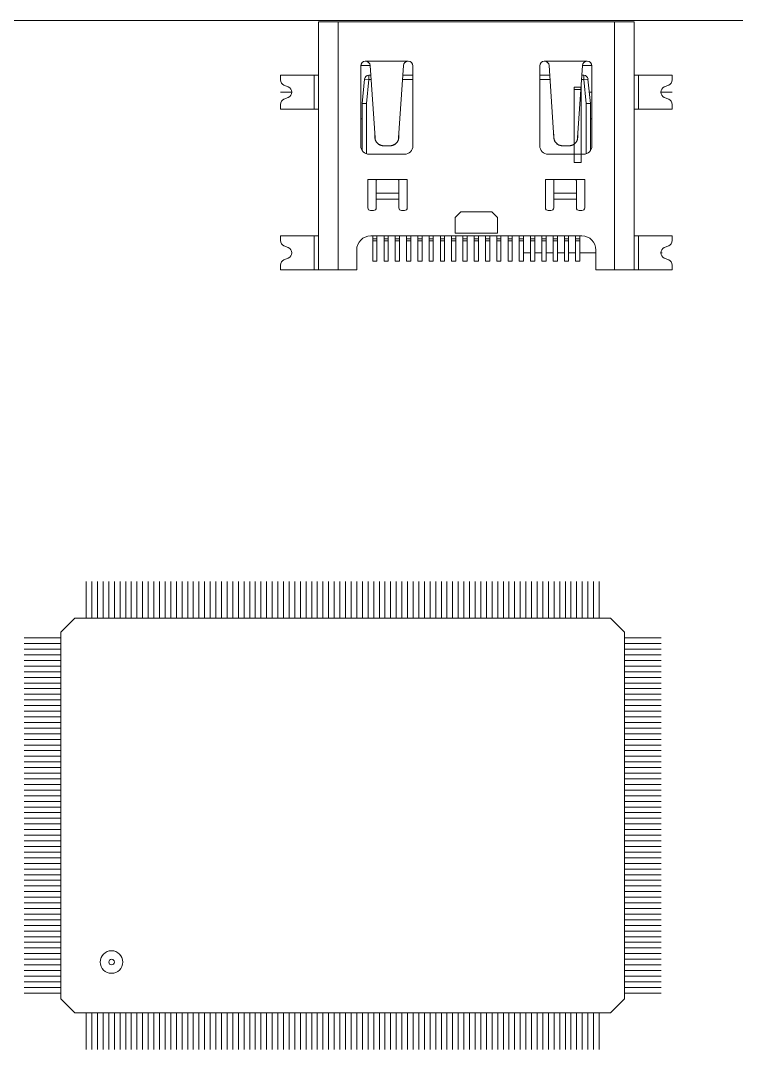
# Model space of a CAD drawing. Header units: millimetres. Extents: x 15833 to 16724, y 29277 to 29907.
# Drawn here: x 16505.75 to 16531.15, y 29649.73 to 29686.23 of the extents above; entities that cross this region are included whole.
import ezdxf

# ---------------------------------------------------------------- set-up
doc = ezdxf.new("R2010")
doc.units = ezdxf.units.MM

msp = doc.modelspace()

# ---------------------------------------------------------------- linework, layer by layer
at = {"linetype": 'Continuous', "lineweight": 0}
for p, q in [((16504.959, 29686.231), (16534.834, 29686.231)), ((16516.324, 29686.191), (16527.524, 29686.191)), ((16516.324, 29677.391), (16516.324, 29686.191)), ((16517.024, 29686.191), (16517.024, 29677.391)), ((16526.824, 29677.391), (16526.824, 29686.191)), ((16527.524, 29686.191), (16527.524, 29677.391)), ((16517.997, 29684.791), (16519.5, 29684.791)), ((16524.347, 29684.791), (16525.85, 29684.791)), ((16517.824, 29681.791), (16517.824, 29684.623)), ((16517.825, 29684.641), (16518.159, 29684.641)), ((16518.33, 29682.072), (16518.159, 29684.634)), ((16519.338, 29684.634), (16519.167, 29682.072)), ((16519.674, 29684.623), (16519.674, 29681.791)), ((16524.174, 29681.791), (16524.174, 29684.623)), ((16524.68, 29682.072), (16524.509, 29684.634)), ((16525.688, 29684.634), (16525.517, 29682.072)), ((16525.688, 29684.641), (16526.023, 29684.641)), ((16526.024, 29684.623), (16526.024, 29681.791)), ((16514.974, 29684.291), (16516.324, 29684.291)), ((16514.974, 29684.125), (16514.974, 29684.291)), ((16516.174, 29683.091), (16516.174, 29684.291)), ((16517.874, 29683.291), (16517.96, 29684.156)), ((16518.109, 29684.141), (16517.96, 29684.156)), ((16518.024, 29683.284), (16518.109, 29684.141)), ((16518.109, 29684.291), (16518.182, 29684.291)), ((16518.109, 29684.291), (16518.109, 29684.141)), ((16518.192, 29684.141), (16518.109, 29684.141)), ((16519.674, 29684.141), (16519.305, 29684.141)), ((16519.315, 29684.291), (16519.674, 29684.291)), ((16524.174, 29684.291), (16524.532, 29684.291)), ((16524.542, 29684.141), (16524.174, 29684.141)), ((16525.738, 29684.141), (16525.655, 29684.141)), ((16525.665, 29684.291), (16525.738, 29684.291)), ((16525.738, 29684.141), (16525.738, 29684.291)), ((16525.887, 29684.156), (16525.738, 29684.141)), ((16525.738, 29684.141), (16525.824, 29683.284)), ((16525.887, 29684.156), (16525.974, 29683.291)), ((16527.524, 29684.291), (16528.874, 29684.291)), ((16527.674, 29683.091), (16527.674, 29684.291)), ((16528.874, 29684.125), (16528.874, 29684.291)), ((16515.375, 29683.691), (16514.974, 29683.691)), ((16515.252, 29683.876), (16515.097, 29683.94)), ((16525.649, 29683.871), (16525.399, 29683.871)), ((16525.399, 29683.871), (16525.399, 29681.191)), ((16525.399, 29683.791), (16525.649, 29683.791)), ((16525.649, 29681.191), (16525.649, 29683.871)), ((16525.934, 29683.691), (16526.024, 29683.691)), ((16528.472, 29683.691), (16528.874, 29683.691)), ((16528.75, 29683.94), (16528.595, 29683.876)), ((16514.974, 29683.091), (16514.974, 29683.257)), ((16515.097, 29683.442), (16515.252, 29683.506)), ((16517.874, 29683.291), (16518.024, 29683.284)), ((16517.874, 29681.626), (16517.874, 29683.291)), ((16518.024, 29683.284), (16518.024, 29681.508)), ((16525.824, 29683.284), (16525.974, 29683.291)), ((16525.824, 29681.508), (16525.824, 29683.284)), ((16525.974, 29683.291), (16525.974, 29681.626)), ((16528.595, 29683.506), (16528.75, 29683.442)), ((16528.874, 29683.091), (16528.874, 29683.257)), ((16514.974, 29683.091), (16516.324, 29683.091)), ((16527.524, 29683.091), (16528.874, 29683.091)), ((16517.874, 29682.741), (16517.824, 29682.741)), ((16526.024, 29682.741), (16525.974, 29682.741)), ((16518.322, 29682.196), (16518.324, 29682.136)), ((16518.324, 29682.136), (16518.325, 29682.096)), ((16519.173, 29682.137), (16519.175, 29682.196)), ((16524.672, 29682.196), (16524.674, 29682.137)), ((16524.674, 29682.137), (16524.675, 29682.096)), ((16525.523, 29682.136), (16525.525, 29682.196)), ((16518.325, 29682.096), (16518.326, 29682.078)), ((16518.868, 29681.791), (16518.63, 29681.791)), ((16524.675, 29682.096), (16524.676, 29682.078)), ((16525.218, 29681.791), (16524.98, 29681.791)), ((16519.374, 29681.491), (16518.124, 29681.491)), ((16525.724, 29681.491), (16524.474, 29681.491)), ((16525.399, 29681.191), (16525.649, 29681.191)), ((16518.074, 29680.591), (16519.474, 29680.591)), ((16518.074, 29679.591), (16518.074, 29680.591)), ((16518.374, 29679.591), (16518.374, 29680.548)), ((16519.174, 29679.591), (16519.174, 29680.548)), ((16519.474, 29680.591), (16519.474, 29679.591)), ((16524.374, 29680.591), (16525.774, 29680.591)), ((16524.374, 29679.591), (16524.374, 29680.591)), ((16524.674, 29679.591), (16524.674, 29680.548)), ((16525.474, 29679.591), (16525.474, 29680.548)), ((16525.774, 29680.591), (16525.774, 29679.591)), ((16518.374, 29680.11), (16519.174, 29680.11)), ((16524.674, 29680.11), (16525.474, 29680.11)), ((16519.174, 29679.891), (16518.374, 29679.891)), ((16525.474, 29679.891), (16524.674, 29679.891)), ((16518.274, 29679.491), (16518.174, 29679.491)), ((16519.374, 29679.491), (16519.274, 29679.491)), ((16521.174, 29679.241), (16521.374, 29679.441)), ((16521.174, 29679.241), (16521.174, 29678.691)), ((16522.474, 29679.441), (16521.374, 29679.441)), ((16522.474, 29679.441), (16522.674, 29679.241)), ((16522.674, 29678.691), (16522.674, 29679.241)), ((16524.574, 29679.491), (16524.474, 29679.491)), ((16525.674, 29679.491), (16525.574, 29679.491)), ((16514.974, 29678.591), (16516.324, 29678.591)), ((16514.974, 29678.425), (16514.974, 29678.591)), ((16516.174, 29677.391), (16516.174, 29678.591)), ((16525.669, 29678.591), (16518.179, 29678.591)), ((16518.249, 29677.691), (16518.249, 29678.591)), ((16518.249, 29678.491), (16518.399, 29678.491)), ((16518.399, 29677.691), (16518.399, 29678.591)), ((16518.649, 29677.691), (16518.649, 29678.591)), ((16518.649, 29678.491), (16518.799, 29678.491)), ((16518.799, 29677.691), (16518.799, 29678.591)), ((16519.049, 29677.691), (16519.049, 29678.591)), ((16519.049, 29678.491), (16519.199, 29678.491)), ((16519.199, 29677.691), (16519.199, 29678.591)), ((16519.449, 29677.691), (16519.449, 29678.591)), ((16519.449, 29678.491), (16519.599, 29678.491)), ((16519.599, 29677.691), (16519.599, 29678.591)), ((16519.849, 29677.691), (16519.849, 29678.591)), ((16519.849, 29678.491), (16519.999, 29678.491)), ((16519.999, 29677.691), (16519.999, 29678.591)), ((16520.249, 29677.691), (16520.249, 29678.591)), ((16520.249, 29678.491), (16520.399, 29678.491)), ((16520.399, 29677.691), (16520.399, 29678.591)), ((16520.649, 29677.691), (16520.649, 29678.591)), ((16520.649, 29678.491), (16520.799, 29678.491)), ((16520.799, 29677.691), (16520.799, 29678.591)), ((16521.049, 29677.691), (16521.049, 29678.591)), ((16521.049, 29678.491), (16521.199, 29678.491)), ((16521.174, 29678.691), (16522.674, 29678.691)), ((16521.199, 29677.691), (16521.199, 29678.591)), ((16521.449, 29677.691), (16521.449, 29678.591)), ((16521.449, 29678.491), (16521.599, 29678.491)), ((16521.599, 29677.691), (16521.599, 29678.591)), ((16521.849, 29677.691), (16521.849, 29678.591)), ((16521.849, 29678.491), (16521.999, 29678.491)), ((16521.999, 29677.691), (16521.999, 29678.591)), ((16522.249, 29677.691), (16522.249, 29678.591)), ((16522.249, 29678.491), (16522.399, 29678.491)), ((16522.399, 29677.691), (16522.399, 29678.591)), ((16522.649, 29677.691), (16522.649, 29678.591)), ((16522.649, 29678.491), (16522.799, 29678.491)), ((16522.799, 29677.691), (16522.799, 29678.591)), ((16523.049, 29677.691), (16523.049, 29678.591)), ((16523.049, 29678.491), (16523.199, 29678.491)), ((16523.199, 29677.691), (16523.199, 29678.591)), ((16523.449, 29677.691), (16523.449, 29678.591)), ((16523.449, 29678.491), (16523.599, 29678.491)), ((16523.599, 29677.691), (16523.599, 29678.591)), ((16523.849, 29677.691), (16523.849, 29678.591)), ((16523.849, 29678.491), (16523.999, 29678.491)), ((16523.999, 29677.691), (16523.999, 29678.591)), ((16524.249, 29677.691), (16524.249, 29678.591)), ((16524.249, 29678.491), (16524.399, 29678.491)), ((16524.399, 29677.691), (16524.399, 29678.591)), ((16524.649, 29677.691), (16524.649, 29678.591)), ((16524.649, 29678.491), (16524.799, 29678.491)), ((16524.799, 29677.691), (16524.799, 29678.591)), ((16525.049, 29677.691), (16525.049, 29678.591)), ((16525.049, 29678.491), (16525.199, 29678.491)), ((16525.199, 29677.691), (16525.199, 29678.591)), ((16525.449, 29677.691), (16525.449, 29678.591)), ((16525.449, 29678.491), (16525.599, 29678.491)), ((16525.599, 29677.691), (16525.599, 29678.591)), ((16527.524, 29678.591), (16528.874, 29678.591)), ((16527.674, 29677.391), (16527.674, 29678.591)), ((16528.874, 29678.425), (16528.874, 29678.591)), ((16515.252, 29678.176), (16515.097, 29678.24)), ((16518.249, 29678.411), (16518.399, 29678.411)), ((16518.649, 29678.411), (16518.799, 29678.411)), ((16519.049, 29678.411), (16519.199, 29678.411)), ((16519.449, 29678.411), (16519.599, 29678.411)), ((16519.849, 29678.411), (16519.999, 29678.411)), ((16520.249, 29678.411), (16520.399, 29678.411)), ((16520.649, 29678.411), (16520.799, 29678.411)), ((16521.049, 29678.411), (16521.199, 29678.411)), ((16521.449, 29678.411), (16521.599, 29678.411)), ((16521.849, 29678.411), (16521.999, 29678.411)), ((16522.249, 29678.411), (16522.399, 29678.411)), ((16522.649, 29678.411), (16522.799, 29678.411)), ((16523.049, 29678.411), (16523.199, 29678.411)), ((16523.449, 29678.411), (16523.599, 29678.411)), ((16523.849, 29678.411), (16523.999, 29678.411)), ((16524.249, 29678.411), (16524.399, 29678.411)), ((16524.649, 29678.411), (16524.799, 29678.411)), ((16525.049, 29678.411), (16525.199, 29678.411)), ((16525.449, 29678.411), (16525.599, 29678.411)), ((16528.75, 29678.24), (16528.595, 29678.176)), ((16515.097, 29677.742), (16515.252, 29677.806)), ((16517.679, 29677.391), (16517.679, 29678.091)), ((16523.849, 29677.991), (16523.599, 29677.991)), ((16524.249, 29677.991), (16523.999, 29677.991)), ((16524.649, 29677.991), (16524.399, 29677.991)), ((16525.049, 29677.991), (16524.799, 29677.991)), ((16525.449, 29677.991), (16525.199, 29677.991)), ((16526.169, 29677.991), (16525.599, 29677.991)), ((16526.169, 29677.391), (16526.169, 29678.091)), ((16528.524, 29677.991), (16528.472, 29677.991)), ((16528.595, 29677.806), (16528.75, 29677.742)), ((16514.974, 29677.391), (16514.974, 29677.557)), ((16514.974, 29677.391), (16517.679, 29677.391)), ((16518.249, 29677.691), (16518.399, 29677.691)), ((16518.649, 29677.691), (16518.799, 29677.691)), ((16519.049, 29677.691), (16519.199, 29677.691)), ((16519.449, 29677.691), (16519.599, 29677.691)), ((16519.849, 29677.691), (16519.999, 29677.691)), ((16520.249, 29677.691), (16520.399, 29677.691)), ((16520.649, 29677.691), (16520.799, 29677.691)), ((16521.049, 29677.691), (16521.199, 29677.691)), ((16521.449, 29677.691), (16521.599, 29677.691)), ((16521.849, 29677.691), (16521.999, 29677.691)), ((16522.249, 29677.691), (16522.399, 29677.691)), ((16522.649, 29677.691), (16522.799, 29677.691)), ((16523.049, 29677.691), (16523.199, 29677.691)), ((16523.449, 29677.691), (16523.599, 29677.691)), ((16523.849, 29677.691), (16523.999, 29677.691)), ((16524.249, 29677.691), (16524.399, 29677.691)), ((16524.649, 29677.691), (16524.799, 29677.691)), ((16525.049, 29677.691), (16525.199, 29677.691)), ((16525.449, 29677.691), (16525.599, 29677.691)), ((16526.169, 29677.391), (16528.874, 29677.391)), ((16528.874, 29677.391), (16528.874, 29677.557)), ((16508.083, 29665.029), (16508.083, 29666.329)), ((16508.283, 29666.329), (16508.283, 29665.029)), ((16508.483, 29665.029), (16508.483, 29666.329)), ((16508.683, 29666.329), (16508.683, 29665.029)), ((16508.883, 29665.029), (16508.883, 29666.329)), ((16509.083, 29666.329), (16509.083, 29665.029)), ((16509.283, 29665.029), (16509.283, 29666.329)), ((16509.483, 29666.329), (16509.483, 29665.029)), ((16509.683, 29665.029), (16509.683, 29666.329)), ((16509.883, 29666.329), (16509.883, 29665.029)), ((16510.083, 29665.029), (16510.083, 29666.329)), ((16510.283, 29666.329), (16510.283, 29665.029)), ((16510.483, 29665.029), (16510.483, 29666.329)), ((16510.683, 29666.329), (16510.683, 29665.029)), ((16510.883, 29665.029), (16510.883, 29666.329)), ((16511.083, 29666.329), (16511.083, 29665.029)), ((16511.283, 29665.029), (16511.283, 29666.329)), ((16511.483, 29666.329), (16511.483, 29665.029)), ((16511.683, 29665.029), (16511.683, 29666.329)), ((16511.883, 29666.329), (16511.883, 29665.029)), ((16512.083, 29665.029), (16512.083, 29666.329)), ((16512.283, 29666.329), (16512.283, 29665.029)), ((16512.483, 29665.029), (16512.483, 29666.329)), ((16512.683, 29666.329), (16512.683, 29665.029)), ((16512.883, 29665.029), (16512.883, 29666.329)), ((16513.083, 29666.329), (16513.083, 29665.029)), ((16513.283, 29665.029), (16513.283, 29666.329)), ((16513.483, 29666.329), (16513.483, 29665.029)), ((16513.683, 29665.029), (16513.683, 29666.329)), ((16513.883, 29666.329), (16513.883, 29665.029)), ((16514.083, 29665.029), (16514.083, 29666.329)), ((16514.283, 29666.329), (16514.283, 29665.029)), ((16514.483, 29665.029), (16514.483, 29666.329)), ((16514.683, 29666.329), (16514.683, 29665.029)), ((16514.883, 29665.029), (16514.883, 29666.329)), ((16515.083, 29666.329), (16515.083, 29665.029)), ((16515.283, 29665.029), (16515.283, 29666.329)), ((16515.483, 29666.329), (16515.483, 29665.029)), ((16515.683, 29665.029), (16515.683, 29666.329)), ((16515.883, 29666.329), (16515.883, 29665.029)), ((16516.083, 29665.029), (16516.083, 29666.329)), ((16516.283, 29666.329), (16516.283, 29665.029)), ((16516.483, 29665.029), (16516.483, 29666.329)), ((16516.683, 29666.329), (16516.683, 29665.029)), ((16516.883, 29665.029), (16516.883, 29666.329)), ((16517.083, 29666.329), (16517.083, 29665.029)), ((16517.283, 29665.029), (16517.283, 29666.329)), ((16517.483, 29666.329), (16517.483, 29665.029)), ((16517.683, 29665.029), (16517.683, 29666.329)), ((16517.883, 29666.329), (16517.883, 29665.029)), ((16518.083, 29665.029), (16518.083, 29666.329)), ((16518.283, 29666.329), (16518.283, 29665.029)), ((16518.483, 29665.029), (16518.483, 29666.329)), ((16518.683, 29666.329), (16518.683, 29665.029)), ((16518.883, 29665.029), (16518.883, 29666.329)), ((16519.083, 29666.329), (16519.083, 29665.029)), ((16519.283, 29665.029), (16519.283, 29666.329)), ((16519.483, 29666.329), (16519.483, 29665.029)), ((16519.683, 29665.029), (16519.683, 29666.329)), ((16519.883, 29666.329), (16519.883, 29665.029)), ((16520.083, 29665.029), (16520.083, 29666.329)), ((16520.283, 29666.329), (16520.283, 29665.029)), ((16520.483, 29665.029), (16520.483, 29666.329)), ((16520.683, 29666.329), (16520.683, 29665.029)), ((16520.883, 29665.029), (16520.883, 29666.329)), ((16521.083, 29666.329), (16521.083, 29665.029)), ((16521.283, 29665.029), (16521.283, 29666.329)), ((16521.483, 29666.329), (16521.483, 29665.029)), ((16521.683, 29665.029), (16521.683, 29666.329)), ((16521.883, 29666.329), (16521.883, 29665.029)), ((16522.083, 29665.029), (16522.083, 29666.329)), ((16522.283, 29666.329), (16522.283, 29665.029)), ((16522.483, 29665.029), (16522.483, 29666.329)), ((16522.683, 29666.329), (16522.683, 29665.029)), ((16522.883, 29665.029), (16522.883, 29666.329)), ((16523.083, 29666.329), (16523.083, 29665.029)), ((16523.283, 29665.029), (16523.283, 29666.329)), ((16523.483, 29666.329), (16523.483, 29665.029)), ((16523.683, 29665.029), (16523.683, 29666.329)), ((16523.883, 29666.329), (16523.883, 29665.029)), ((16524.083, 29665.029), (16524.083, 29666.329)), ((16524.283, 29666.329), (16524.283, 29665.029)), ((16524.483, 29665.029), (16524.483, 29666.329)), ((16524.683, 29666.329), (16524.683, 29665.029)), ((16524.883, 29665.029), (16524.883, 29666.329)), ((16525.083, 29666.329), (16525.083, 29665.029)), ((16525.283, 29665.029), (16525.283, 29666.329)), ((16525.483, 29666.329), (16525.483, 29665.029)), ((16525.683, 29665.029), (16525.683, 29666.329)), ((16525.883, 29666.329), (16525.883, 29665.029)), ((16526.083, 29665.029), (16526.083, 29666.329)), ((16526.283, 29666.329), (16526.283, 29665.029)), ((16507.683, 29665.029), (16507.183, 29664.529)), ((16507.683, 29665.029), (16508.083, 29665.029)), ((16508.083, 29665.029), (16508.283, 29665.029)), ((16508.283, 29665.029), (16508.483, 29665.029)), ((16508.483, 29665.029), (16508.683, 29665.029)), ((16508.883, 29665.029), (16508.683, 29665.029)), ((16508.883, 29665.029), (16509.083, 29665.029)), ((16509.283, 29665.029), (16509.083, 29665.029)), ((16509.283, 29665.029), (16509.483, 29665.029)), ((16509.683, 29665.029), (16509.483, 29665.029)), ((16509.683, 29665.029), (16509.883, 29665.029)), ((16510.083, 29665.029), (16509.883, 29665.029)), ((16510.083, 29665.029), (16510.283, 29665.029)), ((16510.483, 29665.029), (16510.283, 29665.029)), ((16510.483, 29665.029), (16510.683, 29665.029)), ((16510.883, 29665.029), (16510.683, 29665.029)), ((16510.883, 29665.029), (16511.083, 29665.029)), ((16511.283, 29665.029), (16511.083, 29665.029)), ((16511.283, 29665.029), (16511.483, 29665.029)), ((16511.683, 29665.029), (16511.483, 29665.029)), ((16511.683, 29665.029), (16511.883, 29665.029)), ((16512.083, 29665.029), (16511.883, 29665.029)), ((16512.083, 29665.029), (16512.283, 29665.029)), ((16512.483, 29665.029), (16512.283, 29665.029)), ((16512.483, 29665.029), (16512.683, 29665.029)), ((16512.883, 29665.029), (16512.683, 29665.029)), ((16512.883, 29665.029), (16513.083, 29665.029)), ((16513.283, 29665.029), (16513.083, 29665.029)), ((16513.283, 29665.029), (16513.483, 29665.029)), ((16513.683, 29665.029), (16513.483, 29665.029)), ((16513.683, 29665.029), (16513.883, 29665.029)), ((16514.083, 29665.029), (16513.883, 29665.029)), ((16514.083, 29665.029), (16514.283, 29665.029)), ((16514.483, 29665.029), (16514.283, 29665.029)), ((16514.483, 29665.029), (16514.683, 29665.029)), ((16514.883, 29665.029), (16514.683, 29665.029)), ((16514.883, 29665.029), (16515.083, 29665.029)), ((16515.283, 29665.029), (16515.083, 29665.029)), ((16515.283, 29665.029), (16515.483, 29665.029)), ((16515.683, 29665.029), (16515.483, 29665.029)), ((16515.683, 29665.029), (16515.883, 29665.029)), ((16516.083, 29665.029), (16515.883, 29665.029)), ((16516.083, 29665.029), (16516.283, 29665.029)), ((16516.483, 29665.029), (16516.283, 29665.029)), ((16516.483, 29665.029), (16516.683, 29665.029)), ((16516.883, 29665.029), (16516.683, 29665.029)), ((16516.883, 29665.029), (16517.083, 29665.029)), ((16517.283, 29665.029), (16517.083, 29665.029)), ((16517.283, 29665.029), (16517.483, 29665.029)), ((16517.683, 29665.029), (16517.483, 29665.029)), ((16517.683, 29665.029), (16517.883, 29665.029)), ((16518.083, 29665.029), (16517.883, 29665.029)), ((16518.083, 29665.029), (16518.283, 29665.029)), ((16518.483, 29665.029), (16518.283, 29665.029)), ((16518.483, 29665.029), (16518.683, 29665.029)), ((16518.883, 29665.029), (16518.683, 29665.029)), ((16518.883, 29665.029), (16519.083, 29665.029)), ((16519.283, 29665.029), (16519.083, 29665.029)), ((16519.283, 29665.029), (16519.483, 29665.029)), ((16519.683, 29665.029), (16519.483, 29665.029)), ((16519.683, 29665.029), (16519.883, 29665.029)), ((16520.083, 29665.029), (16519.883, 29665.029)), ((16520.083, 29665.029), (16520.283, 29665.029)), ((16520.483, 29665.029), (16520.283, 29665.029)), ((16520.483, 29665.029), (16520.683, 29665.029)), ((16520.883, 29665.029), (16520.683, 29665.029)), ((16520.883, 29665.029), (16521.083, 29665.029)), ((16521.283, 29665.029), (16521.083, 29665.029)), ((16521.283, 29665.029), (16521.483, 29665.029)), ((16521.683, 29665.029), (16521.483, 29665.029)), ((16521.683, 29665.029), (16521.883, 29665.029)), ((16522.083, 29665.029), (16521.883, 29665.029)), ((16522.083, 29665.029), (16522.283, 29665.029)), ((16522.483, 29665.029), (16522.283, 29665.029)), ((16522.483, 29665.029), (16522.683, 29665.029)), ((16522.883, 29665.029), (16522.683, 29665.029)), ((16522.883, 29665.029), (16523.083, 29665.029)), ((16523.283, 29665.029), (16523.083, 29665.029)), ((16523.283, 29665.029), (16523.483, 29665.029)), ((16523.683, 29665.029), (16523.483, 29665.029)), ((16523.683, 29665.029), (16523.883, 29665.029)), ((16524.083, 29665.029), (16523.883, 29665.029)), ((16524.083, 29665.029), (16524.283, 29665.029)), ((16524.483, 29665.029), (16524.283, 29665.029)), ((16524.483, 29665.029), (16524.683, 29665.029)), ((16524.883, 29665.029), (16524.683, 29665.029)), ((16524.883, 29665.029), (16525.083, 29665.029)), ((16525.283, 29665.029), (16525.083, 29665.029)), ((16525.283, 29665.029), (16525.483, 29665.029)), ((16525.683, 29665.029), (16525.483, 29665.029)), ((16525.683, 29665.029), (16525.883, 29665.029)), ((16526.083, 29665.029), (16525.883, 29665.029)), ((16526.083, 29665.029), (16526.283, 29665.029)), ((16526.683, 29665.029), (16526.283, 29665.029)), ((16527.183, 29664.529), (16526.683, 29665.029)), ((16505.883, 29664.329), (16507.183, 29664.329)), ((16507.183, 29664.329), (16507.183, 29664.529)), ((16507.183, 29664.129), (16507.183, 29664.329)), ((16527.183, 29664.529), (16527.183, 29664.329)), ((16527.183, 29664.329), (16528.483, 29664.329)), ((16527.183, 29664.329), (16527.183, 29664.129)), ((16507.183, 29664.129), (16505.883, 29664.129)), ((16505.883, 29663.929), (16507.183, 29663.929)), ((16507.183, 29663.929), (16507.183, 29664.129)), ((16507.183, 29663.729), (16507.183, 29663.929)), ((16528.483, 29664.129), (16527.183, 29664.129)), ((16527.183, 29664.129), (16527.183, 29663.929)), ((16527.183, 29663.929), (16528.483, 29663.929)), ((16527.183, 29663.929), (16527.183, 29663.729)), ((16507.183, 29663.729), (16505.883, 29663.729)), ((16505.883, 29663.529), (16507.183, 29663.529)), ((16507.183, 29663.529), (16507.183, 29663.729)), ((16507.183, 29663.329), (16507.183, 29663.529)), ((16528.483, 29663.729), (16527.183, 29663.729)), ((16527.183, 29663.729), (16527.183, 29663.529)), ((16527.183, 29663.529), (16528.483, 29663.529)), ((16527.183, 29663.529), (16527.183, 29663.329)), ((16507.183, 29663.329), (16505.883, 29663.329)), ((16507.183, 29663.129), (16507.183, 29663.329)), ((16528.483, 29663.329), (16527.183, 29663.329)), ((16527.183, 29663.329), (16527.183, 29663.129)), ((16505.883, 29663.129), (16507.183, 29663.129)), ((16507.183, 29662.929), (16505.883, 29662.929)), ((16507.183, 29662.929), (16507.183, 29663.129)), ((16507.183, 29662.729), (16507.183, 29662.929)), ((16527.183, 29663.129), (16528.483, 29663.129)), ((16527.183, 29663.129), (16527.183, 29662.929)), ((16528.483, 29662.929), (16527.183, 29662.929)), ((16527.183, 29662.929), (16527.183, 29662.729)), ((16505.883, 29662.729), (16507.183, 29662.729)), ((16507.183, 29662.529), (16505.883, 29662.529)), ((16507.183, 29662.529), (16507.183, 29662.729)), ((16507.183, 29662.329), (16507.183, 29662.529)), ((16527.183, 29662.729), (16528.483, 29662.729)), ((16527.183, 29662.729), (16527.183, 29662.529)), ((16528.483, 29662.529), (16527.183, 29662.529)), ((16527.183, 29662.529), (16527.183, 29662.329)), ((16505.883, 29662.329), (16507.183, 29662.329)), ((16507.183, 29662.129), (16505.883, 29662.129)), ((16507.183, 29662.129), (16507.183, 29662.329)), ((16507.183, 29661.929), (16507.183, 29662.129)), ((16527.183, 29662.329), (16528.483, 29662.329)), ((16527.183, 29662.329), (16527.183, 29662.129)), ((16528.483, 29662.129), (16527.183, 29662.129)), ((16527.183, 29662.129), (16527.183, 29661.929)), ((16505.883, 29661.929), (16507.183, 29661.929)), ((16507.183, 29661.729), (16505.883, 29661.729)), ((16507.183, 29661.729), (16507.183, 29661.929)), ((16507.183, 29661.529), (16507.183, 29661.729)), ((16527.183, 29661.929), (16528.483, 29661.929)), ((16527.183, 29661.929), (16527.183, 29661.729)), ((16528.483, 29661.729), (16527.183, 29661.729)), ((16527.183, 29661.729), (16527.183, 29661.529)), ((16505.883, 29661.529), (16507.183, 29661.529)), ((16507.183, 29661.329), (16505.883, 29661.329)), ((16507.183, 29661.329), (16507.183, 29661.529)), ((16507.183, 29661.129), (16507.183, 29661.329)), ((16527.183, 29661.529), (16528.483, 29661.529)), ((16527.183, 29661.529), (16527.183, 29661.329)), ((16528.483, 29661.329), (16527.183, 29661.329)), ((16527.183, 29661.329), (16527.183, 29661.129)), ((16505.883, 29661.129), (16507.183, 29661.129)), ((16507.183, 29660.929), (16507.183, 29661.129)), ((16527.183, 29661.129), (16528.483, 29661.129)), ((16527.183, 29661.129), (16527.183, 29660.929)), ((16507.183, 29660.929), (16505.883, 29660.929)), ((16505.883, 29660.729), (16507.183, 29660.729)), ((16507.183, 29660.729), (16507.183, 29660.929)), ((16507.183, 29660.529), (16507.183, 29660.729)), ((16528.483, 29660.929), (16527.183, 29660.929)), ((16527.183, 29660.929), (16527.183, 29660.729)), ((16527.183, 29660.729), (16528.483, 29660.729)), ((16527.183, 29660.729), (16527.183, 29660.529)), ((16507.183, 29660.529), (16505.883, 29660.529)), ((16505.883, 29660.329), (16507.183, 29660.329)), ((16507.183, 29660.329), (16507.183, 29660.529)), ((16507.183, 29660.129), (16507.183, 29660.329)), ((16528.483, 29660.529), (16527.183, 29660.529)), ((16527.183, 29660.529), (16527.183, 29660.329)), ((16527.183, 29660.329), (16528.483, 29660.329)), ((16527.183, 29660.329), (16527.183, 29660.129)), ((16507.183, 29660.129), (16505.883, 29660.129)), ((16505.883, 29659.929), (16507.183, 29659.929)), ((16507.183, 29659.929), (16507.183, 29660.129)), ((16507.183, 29659.729), (16507.183, 29659.929)), ((16528.483, 29660.129), (16527.183, 29660.129)), ((16527.183, 29660.129), (16527.183, 29659.929)), ((16527.183, 29659.929), (16528.483, 29659.929)), ((16527.183, 29659.929), (16527.183, 29659.729)), ((16507.183, 29659.729), (16505.883, 29659.729)), ((16505.883, 29659.529), (16507.183, 29659.529)), ((16507.183, 29659.529), (16507.183, 29659.729)), ((16507.183, 29659.329), (16507.183, 29659.529)), ((16528.483, 29659.729), (16527.183, 29659.729)), ((16527.183, 29659.729), (16527.183, 29659.529)), ((16527.183, 29659.529), (16528.483, 29659.529)), ((16527.183, 29659.529), (16527.183, 29659.329)), ((16507.183, 29659.329), (16505.883, 29659.329)), ((16507.183, 29659.129), (16507.183, 29659.329)), ((16528.483, 29659.329), (16527.183, 29659.329)), ((16527.183, 29659.329), (16527.183, 29659.129)), ((16505.883, 29659.129), (16507.183, 29659.129)), ((16507.183, 29658.929), (16505.883, 29658.929)), ((16507.183, 29658.929), (16507.183, 29659.129)), ((16507.183, 29658.729), (16507.183, 29658.929)), ((16527.183, 29659.129), (16528.483, 29659.129)), ((16527.183, 29659.129), (16527.183, 29658.929)), ((16528.483, 29658.929), (16527.183, 29658.929)), ((16527.183, 29658.929), (16527.183, 29658.729)), ((16505.883, 29658.729), (16507.183, 29658.729)), ((16507.183, 29658.529), (16505.883, 29658.529)), ((16507.183, 29658.529), (16507.183, 29658.729)), ((16507.183, 29658.329), (16507.183, 29658.529)), ((16527.183, 29658.729), (16528.483, 29658.729)), ((16527.183, 29658.729), (16527.183, 29658.529)), ((16528.483, 29658.529), (16527.183, 29658.529)), ((16527.183, 29658.529), (16527.183, 29658.329)), ((16505.883, 29658.329), (16507.183, 29658.329)), ((16507.183, 29658.129), (16505.883, 29658.129)), ((16507.183, 29658.129), (16507.183, 29658.329)), ((16507.183, 29657.929), (16507.183, 29658.129)), ((16527.183, 29658.329), (16528.483, 29658.329)), ((16527.183, 29658.329), (16527.183, 29658.129)), ((16528.483, 29658.129), (16527.183, 29658.129)), ((16527.183, 29658.129), (16527.183, 29657.929)), ((16505.883, 29657.929), (16507.183, 29657.929)), ((16507.183, 29657.729), (16505.883, 29657.729)), ((16507.183, 29657.729), (16507.183, 29657.929)), ((16507.183, 29657.529), (16507.183, 29657.729)), ((16527.183, 29657.929), (16528.483, 29657.929)), ((16527.183, 29657.929), (16527.183, 29657.729)), ((16528.483, 29657.729), (16527.183, 29657.729)), ((16527.183, 29657.729), (16527.183, 29657.529)), ((16505.883, 29657.529), (16507.183, 29657.529)), ((16507.183, 29657.329), (16505.883, 29657.329)), ((16507.183, 29657.329), (16507.183, 29657.529)), ((16507.183, 29657.129), (16507.183, 29657.329)), ((16527.183, 29657.529), (16528.483, 29657.529)), ((16527.183, 29657.529), (16527.183, 29657.329)), ((16528.483, 29657.329), (16527.183, 29657.329)), ((16527.183, 29657.329), (16527.183, 29657.129)), ((16505.883, 29657.129), (16507.183, 29657.129)), ((16507.183, 29656.929), (16507.183, 29657.129)), ((16527.183, 29657.129), (16528.483, 29657.129)), ((16527.183, 29657.129), (16527.183, 29656.929)), ((16507.183, 29656.929), (16505.883, 29656.929)), ((16505.883, 29656.729), (16507.183, 29656.729)), ((16507.183, 29656.729), (16507.183, 29656.929)), ((16507.183, 29656.529), (16507.183, 29656.729)), ((16528.483, 29656.929), (16527.183, 29656.929)), ((16527.183, 29656.929), (16527.183, 29656.729)), ((16527.183, 29656.729), (16528.483, 29656.729)), ((16527.183, 29656.729), (16527.183, 29656.529)), ((16507.183, 29656.529), (16505.883, 29656.529)), ((16505.883, 29656.329), (16507.183, 29656.329)), ((16507.183, 29656.329), (16507.183, 29656.529)), ((16507.183, 29656.129), (16507.183, 29656.329)), ((16528.483, 29656.529), (16527.183, 29656.529)), ((16527.183, 29656.529), (16527.183, 29656.329)), ((16527.183, 29656.329), (16528.483, 29656.329)), ((16527.183, 29656.329), (16527.183, 29656.129)), ((16507.183, 29656.129), (16505.883, 29656.129)), ((16505.883, 29655.929), (16507.183, 29655.929)), ((16507.183, 29655.929), (16507.183, 29656.129)), ((16507.183, 29655.729), (16507.183, 29655.929)), ((16528.483, 29656.129), (16527.183, 29656.129)), ((16527.183, 29656.129), (16527.183, 29655.929)), ((16527.183, 29655.929), (16528.483, 29655.929)), ((16527.183, 29655.929), (16527.183, 29655.729)), ((16507.183, 29655.729), (16505.883, 29655.729)), ((16505.883, 29655.529), (16507.183, 29655.529)), ((16507.183, 29655.529), (16507.183, 29655.729)), ((16507.183, 29655.329), (16507.183, 29655.529)), ((16528.483, 29655.729), (16527.183, 29655.729)), ((16527.183, 29655.729), (16527.183, 29655.529)), ((16527.183, 29655.529), (16528.483, 29655.529)), ((16527.183, 29655.529), (16527.183, 29655.329)), ((16507.183, 29655.329), (16505.883, 29655.329)), ((16505.883, 29655.129), (16507.183, 29655.129)), ((16507.183, 29655.129), (16507.183, 29655.329)), ((16507.183, 29654.929), (16507.183, 29655.129)), ((16528.483, 29655.329), (16527.183, 29655.329)), ((16527.183, 29655.329), (16527.183, 29655.129)), ((16527.183, 29655.129), (16528.483, 29655.129)), ((16527.183, 29655.129), (16527.183, 29654.929)), ((16507.183, 29654.929), (16505.883, 29654.929)), ((16507.183, 29654.729), (16507.183, 29654.929)), ((16528.483, 29654.929), (16527.183, 29654.929)), ((16527.183, 29654.929), (16527.183, 29654.729)), ((16505.883, 29654.729), (16507.183, 29654.729)), ((16507.183, 29654.529), (16505.883, 29654.529)), ((16507.183, 29654.529), (16507.183, 29654.729)), ((16507.183, 29654.329), (16507.183, 29654.529)), ((16527.183, 29654.729), (16528.483, 29654.729)), ((16527.183, 29654.729), (16527.183, 29654.529)), ((16528.483, 29654.529), (16527.183, 29654.529)), ((16527.183, 29654.529), (16527.183, 29654.329)), ((16505.883, 29654.329), (16507.183, 29654.329)), ((16507.183, 29654.129), (16505.883, 29654.129)), ((16507.183, 29654.129), (16507.183, 29654.329)), ((16507.183, 29653.929), (16507.183, 29654.129)), ((16527.183, 29654.329), (16528.483, 29654.329)), ((16527.183, 29654.329), (16527.183, 29654.129)), ((16528.483, 29654.129), (16527.183, 29654.129)), ((16527.183, 29654.129), (16527.183, 29653.929)), ((16505.883, 29653.929), (16507.183, 29653.929)), ((16507.183, 29653.729), (16505.883, 29653.729)), ((16507.183, 29653.729), (16507.183, 29653.929)), ((16507.183, 29653.529), (16507.183, 29653.729)), ((16527.183, 29653.929), (16528.483, 29653.929)), ((16527.183, 29653.929), (16527.183, 29653.729)), ((16528.483, 29653.729), (16527.183, 29653.729)), ((16527.183, 29653.729), (16527.183, 29653.529)), ((16505.883, 29653.529), (16507.183, 29653.529)), ((16507.183, 29653.329), (16505.883, 29653.329)), ((16507.183, 29653.329), (16507.183, 29653.529)), ((16507.183, 29653.129), (16507.183, 29653.329)), ((16527.183, 29653.529), (16528.483, 29653.529)), ((16527.183, 29653.529), (16527.183, 29653.329)), ((16528.483, 29653.329), (16527.183, 29653.329)), ((16527.183, 29653.329), (16527.183, 29653.129)), ((16505.883, 29653.129), (16507.183, 29653.129)), ((16507.183, 29652.929), (16507.183, 29653.129)), ((16527.183, 29653.129), (16528.483, 29653.129)), ((16527.183, 29653.129), (16527.183, 29652.929)), ((16507.183, 29652.929), (16505.883, 29652.929)), ((16505.883, 29652.729), (16507.183, 29652.729)), ((16507.183, 29652.729), (16507.183, 29652.929)), ((16507.183, 29652.529), (16507.183, 29652.729)), ((16528.483, 29652.929), (16527.183, 29652.929)), ((16527.183, 29652.929), (16527.183, 29652.729)), ((16527.183, 29652.729), (16528.483, 29652.729)), ((16527.183, 29652.729), (16527.183, 29652.529)), ((16507.183, 29652.529), (16505.883, 29652.529)), ((16505.883, 29652.329), (16507.183, 29652.329)), ((16507.183, 29652.329), (16507.183, 29652.529)), ((16507.183, 29652.129), (16507.183, 29652.329)), ((16528.483, 29652.529), (16527.183, 29652.529)), ((16527.183, 29652.529), (16527.183, 29652.329)), ((16527.183, 29652.329), (16528.483, 29652.329)), ((16527.183, 29652.329), (16527.183, 29652.129)), ((16507.183, 29652.129), (16505.883, 29652.129)), ((16505.883, 29651.929), (16507.183, 29651.929)), ((16507.183, 29651.929), (16507.183, 29652.129)), ((16507.183, 29651.729), (16507.183, 29651.929)), ((16528.483, 29652.129), (16527.183, 29652.129)), ((16527.183, 29652.129), (16527.183, 29651.929)), ((16527.183, 29651.929), (16528.483, 29651.929)), ((16527.183, 29651.929), (16527.183, 29651.729)), ((16507.183, 29651.729), (16505.883, 29651.729)), ((16507.183, 29651.529), (16507.183, 29651.729)), ((16507.683, 29651.029), (16507.183, 29651.529)), ((16527.183, 29651.529), (16526.683, 29651.029)), ((16528.483, 29651.729), (16527.183, 29651.729)), ((16527.183, 29651.729), (16527.183, 29651.529)), ((16508.083, 29651.029), (16507.683, 29651.029)), ((16508.283, 29651.029), (16508.083, 29651.029)), ((16508.083, 29649.729), (16508.083, 29651.029)), ((16508.483, 29651.029), (16508.283, 29651.029)), ((16508.283, 29651.029), (16508.283, 29649.729)), ((16508.683, 29651.029), (16508.483, 29651.029)), ((16508.483, 29649.729), (16508.483, 29651.029)), ((16508.883, 29651.029), (16508.683, 29651.029)), ((16508.683, 29651.029), (16508.683, 29649.729)), ((16509.083, 29651.029), (16508.883, 29651.029)), ((16508.883, 29649.729), (16508.883, 29651.029)), ((16509.283, 29651.029), (16509.083, 29651.029)), ((16509.083, 29651.029), (16509.083, 29649.729)), ((16509.483, 29651.029), (16509.283, 29651.029)), ((16509.283, 29649.729), (16509.283, 29651.029)), ((16509.683, 29651.029), (16509.483, 29651.029)), ((16509.483, 29651.029), (16509.483, 29649.729)), ((16509.883, 29651.029), (16509.683, 29651.029)), ((16509.683, 29649.729), (16509.683, 29651.029)), ((16510.083, 29651.029), (16509.883, 29651.029)), ((16509.883, 29651.029), (16509.883, 29649.729)), ((16510.283, 29651.029), (16510.083, 29651.029)), ((16510.083, 29649.729), (16510.083, 29651.029)), ((16510.483, 29651.029), (16510.283, 29651.029)), ((16510.283, 29651.029), (16510.283, 29649.729)), ((16510.683, 29651.029), (16510.483, 29651.029)), ((16510.483, 29649.729), (16510.483, 29651.029)), ((16510.883, 29651.029), (16510.683, 29651.029)), ((16510.683, 29651.029), (16510.683, 29649.729)), ((16511.083, 29651.029), (16510.883, 29651.029)), ((16510.883, 29649.729), (16510.883, 29651.029)), ((16511.283, 29651.029), (16511.083, 29651.029)), ((16511.083, 29651.029), (16511.083, 29649.729)), ((16511.483, 29651.029), (16511.283, 29651.029)), ((16511.283, 29649.729), (16511.283, 29651.029)), ((16511.683, 29651.029), (16511.483, 29651.029)), ((16511.483, 29651.029), (16511.483, 29649.729)), ((16511.883, 29651.029), (16511.683, 29651.029)), ((16511.683, 29649.729), (16511.683, 29651.029)), ((16512.083, 29651.029), (16511.883, 29651.029)), ((16511.883, 29651.029), (16511.883, 29649.729)), ((16512.283, 29651.029), (16512.083, 29651.029)), ((16512.083, 29649.729), (16512.083, 29651.029)), ((16512.483, 29651.029), (16512.283, 29651.029)), ((16512.283, 29651.029), (16512.283, 29649.729)), ((16512.683, 29651.029), (16512.483, 29651.029)), ((16512.483, 29649.729), (16512.483, 29651.029)), ((16512.883, 29651.029), (16512.683, 29651.029)), ((16512.683, 29651.029), (16512.683, 29649.729)), ((16513.083, 29651.029), (16512.883, 29651.029)), ((16512.883, 29649.729), (16512.883, 29651.029)), ((16513.283, 29651.029), (16513.083, 29651.029)), ((16513.083, 29651.029), (16513.083, 29649.729)), ((16513.483, 29651.029), (16513.283, 29651.029)), ((16513.283, 29649.729), (16513.283, 29651.029)), ((16513.683, 29651.029), (16513.483, 29651.029)), ((16513.483, 29651.029), (16513.483, 29649.729)), ((16513.883, 29651.029), (16513.683, 29651.029)), ((16513.683, 29649.729), (16513.683, 29651.029)), ((16514.083, 29651.029), (16513.883, 29651.029)), ((16513.883, 29651.029), (16513.883, 29649.729)), ((16514.283, 29651.029), (16514.083, 29651.029)), ((16514.083, 29649.729), (16514.083, 29651.029)), ((16514.483, 29651.029), (16514.283, 29651.029)), ((16514.283, 29651.029), (16514.283, 29649.729)), ((16514.683, 29651.029), (16514.483, 29651.029)), ((16514.483, 29649.729), (16514.483, 29651.029)), ((16514.883, 29651.029), (16514.683, 29651.029)), ((16514.683, 29651.029), (16514.683, 29649.729)), ((16515.083, 29651.029), (16514.883, 29651.029)), ((16514.883, 29649.729), (16514.883, 29651.029)), ((16515.283, 29651.029), (16515.083, 29651.029)), ((16515.083, 29651.029), (16515.083, 29649.729)), ((16515.483, 29651.029), (16515.283, 29651.029)), ((16515.283, 29649.729), (16515.283, 29651.029)), ((16515.683, 29651.029), (16515.483, 29651.029)), ((16515.483, 29651.029), (16515.483, 29649.729)), ((16515.883, 29651.029), (16515.683, 29651.029)), ((16515.683, 29649.729), (16515.683, 29651.029)), ((16516.083, 29651.029), (16515.883, 29651.029)), ((16515.883, 29651.029), (16515.883, 29649.729)), ((16516.283, 29651.029), (16516.083, 29651.029)), ((16516.083, 29649.729), (16516.083, 29651.029)), ((16516.483, 29651.029), (16516.283, 29651.029)), ((16516.283, 29651.029), (16516.283, 29649.729)), ((16516.683, 29651.029), (16516.483, 29651.029)), ((16516.483, 29649.729), (16516.483, 29651.029)), ((16516.883, 29651.029), (16516.683, 29651.029)), ((16516.683, 29651.029), (16516.683, 29649.729)), ((16517.083, 29651.029), (16516.883, 29651.029)), ((16516.883, 29649.729), (16516.883, 29651.029)), ((16517.283, 29651.029), (16517.083, 29651.029)), ((16517.083, 29651.029), (16517.083, 29649.729)), ((16517.483, 29651.029), (16517.283, 29651.029)), ((16517.283, 29649.729), (16517.283, 29651.029)), ((16517.683, 29651.029), (16517.483, 29651.029)), ((16517.483, 29651.029), (16517.483, 29649.729)), ((16517.883, 29651.029), (16517.683, 29651.029)), ((16517.683, 29649.729), (16517.683, 29651.029)), ((16518.083, 29651.029), (16517.883, 29651.029)), ((16517.883, 29651.029), (16517.883, 29649.729)), ((16518.283, 29651.029), (16518.083, 29651.029)), ((16518.083, 29649.729), (16518.083, 29651.029)), ((16518.483, 29651.029), (16518.283, 29651.029)), ((16518.283, 29651.029), (16518.283, 29649.729)), ((16518.683, 29651.029), (16518.483, 29651.029)), ((16518.483, 29649.729), (16518.483, 29651.029)), ((16518.883, 29651.029), (16518.683, 29651.029)), ((16518.683, 29651.029), (16518.683, 29649.729)), ((16519.083, 29651.029), (16518.883, 29651.029)), ((16518.883, 29649.729), (16518.883, 29651.029)), ((16519.283, 29651.029), (16519.083, 29651.029)), ((16519.083, 29651.029), (16519.083, 29649.729)), ((16519.483, 29651.029), (16519.283, 29651.029)), ((16519.283, 29649.729), (16519.283, 29651.029)), ((16519.683, 29651.029), (16519.483, 29651.029)), ((16519.483, 29651.029), (16519.483, 29649.729)), ((16519.883, 29651.029), (16519.683, 29651.029)), ((16519.683, 29649.729), (16519.683, 29651.029)), ((16520.083, 29651.029), (16519.883, 29651.029)), ((16519.883, 29651.029), (16519.883, 29649.729)), ((16520.283, 29651.029), (16520.083, 29651.029)), ((16520.083, 29649.729), (16520.083, 29651.029)), ((16520.483, 29651.029), (16520.283, 29651.029)), ((16520.283, 29651.029), (16520.283, 29649.729)), ((16520.683, 29651.029), (16520.483, 29651.029)), ((16520.483, 29649.729), (16520.483, 29651.029)), ((16520.883, 29651.029), (16520.683, 29651.029)), ((16520.683, 29651.029), (16520.683, 29649.729)), ((16521.083, 29651.029), (16520.883, 29651.029)), ((16520.883, 29649.729), (16520.883, 29651.029)), ((16521.283, 29651.029), (16521.083, 29651.029)), ((16521.083, 29651.029), (16521.083, 29649.729)), ((16521.483, 29651.029), (16521.283, 29651.029)), ((16521.283, 29649.729), (16521.283, 29651.029)), ((16521.683, 29651.029), (16521.483, 29651.029)), ((16521.483, 29651.029), (16521.483, 29649.729)), ((16521.883, 29651.029), (16521.683, 29651.029)), ((16521.683, 29649.729), (16521.683, 29651.029)), ((16522.083, 29651.029), (16521.883, 29651.029)), ((16521.883, 29651.029), (16521.883, 29649.729)), ((16522.283, 29651.029), (16522.083, 29651.029)), ((16522.083, 29649.729), (16522.083, 29651.029)), ((16522.483, 29651.029), (16522.283, 29651.029)), ((16522.283, 29651.029), (16522.283, 29649.729)), ((16522.683, 29651.029), (16522.483, 29651.029)), ((16522.483, 29649.729), (16522.483, 29651.029)), ((16522.883, 29651.029), (16522.683, 29651.029)), ((16522.683, 29651.029), (16522.683, 29649.729)), ((16523.083, 29651.029), (16522.883, 29651.029)), ((16522.883, 29649.729), (16522.883, 29651.029)), ((16523.283, 29651.029), (16523.083, 29651.029)), ((16523.083, 29651.029), (16523.083, 29649.729)), ((16523.483, 29651.029), (16523.283, 29651.029)), ((16523.283, 29649.729), (16523.283, 29651.029)), ((16523.683, 29651.029), (16523.483, 29651.029)), ((16523.483, 29651.029), (16523.483, 29649.729)), ((16523.883, 29651.029), (16523.683, 29651.029)), ((16523.683, 29649.729), (16523.683, 29651.029)), ((16524.083, 29651.029), (16523.883, 29651.029)), ((16523.883, 29651.029), (16523.883, 29649.729)), ((16524.283, 29651.029), (16524.083, 29651.029)), ((16524.083, 29649.729), (16524.083, 29651.029)), ((16524.483, 29651.029), (16524.283, 29651.029)), ((16524.283, 29651.029), (16524.283, 29649.729)), ((16524.683, 29651.029), (16524.483, 29651.029)), ((16524.483, 29649.729), (16524.483, 29651.029)), ((16524.883, 29651.029), (16524.683, 29651.029)), ((16524.683, 29651.029), (16524.683, 29649.729)), ((16525.083, 29651.029), (16524.883, 29651.029)), ((16524.883, 29649.729), (16524.883, 29651.029)), ((16525.283, 29651.029), (16525.083, 29651.029)), ((16525.083, 29651.029), (16525.083, 29649.729)), ((16525.483, 29651.029), (16525.283, 29651.029)), ((16525.283, 29649.729), (16525.283, 29651.029)), ((16525.683, 29651.029), (16525.483, 29651.029)), ((16525.483, 29651.029), (16525.483, 29649.729)), ((16525.883, 29651.029), (16525.683, 29651.029)), ((16525.683, 29649.729), (16525.683, 29651.029)), ((16526.083, 29651.029), (16525.883, 29651.029)), ((16525.883, 29651.029), (16525.883, 29649.729)), ((16526.283, 29651.029), (16526.083, 29651.029)), ((16526.083, 29649.729), (16526.083, 29651.029)), ((16526.683, 29651.029), (16526.283, 29651.029)), ((16526.283, 29651.029), (16526.283, 29649.729))]:
    msp.add_line(p, q, dxfattribs=at)
for points in [[(16519.171, 29682.078), (16519.172, 29682.096), (16519.173, 29682.137)], [(16525.521, 29682.078), (16525.522, 29682.096), (16525.523, 29682.136)], [(16518.326, 29682.078), (16518.327, 29682.066), (16518.328, 29682.054), (16518.33, 29682.043), (16518.332, 29682.032), (16518.334, 29682.021), (16518.337, 29682.011), (16518.34, 29682.001), (16518.343, 29681.992), (16518.346, 29681.982), (16518.35, 29681.973), (16518.354, 29681.964), (16518.358, 29681.956), (16518.362, 29681.948), (16518.366, 29681.941), (16518.371, 29681.934), (16518.38, 29681.92)], [(16518.326, 29682.078), (16518.326, 29682.077), (16518.327, 29682.076), (16518.327, 29682.075), (16518.327, 29682.074), (16518.328, 29682.074), (16518.328, 29682.073), (16518.329, 29682.073), (16518.329, 29682.072), (16518.33, 29682.072)], [(16518.63, 29681.791), (16518.616, 29681.791), (16518.602, 29681.792), (16518.588, 29681.794), (16518.574, 29681.796), (16518.561, 29681.799), (16518.547, 29681.803), (16518.534, 29681.807), (16518.521, 29681.811), (16518.508, 29681.817), (16518.495, 29681.823), (16518.483, 29681.829), (16518.471, 29681.836), (16518.459, 29681.844), (16518.448, 29681.852), (16518.437, 29681.861), (16518.427, 29681.87), (16518.417, 29681.879), (16518.408, 29681.889), (16518.399, 29681.9), (16518.39, 29681.91), (16518.382, 29681.921), (16518.375, 29681.933), (16518.368, 29681.944), (16518.362, 29681.956), (16518.356, 29681.968), (16518.351, 29681.98), (16518.346, 29681.993), (16518.342, 29682.005), (16518.338, 29682.018), (16518.335, 29682.031), (16518.333, 29682.045), (16518.331, 29682.058), (16518.33, 29682.072)], [(16518.38, 29681.92), (16518.385, 29681.912), (16518.39, 29681.905), (16518.396, 29681.899), (16518.402, 29681.892), (16518.408, 29681.885), (16518.414, 29681.879), (16518.421, 29681.872), (16518.428, 29681.866), (16518.436, 29681.859), (16518.444, 29681.852), (16518.454, 29681.846), (16518.463, 29681.839), (16518.473, 29681.833), (16518.484, 29681.827), (16518.495, 29681.821), (16518.507, 29681.816), (16518.519, 29681.811), (16518.532, 29681.806), (16518.545, 29681.802), (16518.559, 29681.799), (16518.572, 29681.796), (16518.586, 29681.794), (16518.599, 29681.792), (16518.613, 29681.791), (16518.626, 29681.791)], [(16519.167, 29682.072), (16519.166, 29682.058), (16519.164, 29682.045), (16519.162, 29682.031), (16519.159, 29682.018), (16519.155, 29682.005), (16519.151, 29681.993), (16519.146, 29681.98), (16519.141, 29681.968), (16519.136, 29681.956), (16519.129, 29681.944), (16519.122, 29681.933), (16519.115, 29681.921), (16519.107, 29681.91), (16519.099, 29681.9), (16519.09, 29681.889), (16519.08, 29681.879), (16519.07, 29681.87), (16519.06, 29681.861), (16519.049, 29681.852), (16519.038, 29681.844), (16519.026, 29681.836), (16519.014, 29681.829), (16519.002, 29681.823), (16518.989, 29681.817), (16518.976, 29681.812), (16518.963, 29681.807), (16518.95, 29681.803), (16518.937, 29681.799), (16518.923, 29681.796), (16518.909, 29681.794), (16518.895, 29681.792), (16518.881, 29681.791), (16518.868, 29681.791)], [(16518.871, 29681.791), (16518.885, 29681.791), (16518.899, 29681.792), (16518.912, 29681.794), (16518.926, 29681.796), (16518.94, 29681.799), (16518.953, 29681.802), (16518.966, 29681.807), (16518.979, 29681.811), (16518.991, 29681.816), (16519.003, 29681.822), (16519.014, 29681.827), (16519.024, 29681.833), (16519.034, 29681.839), (16519.043, 29681.845), (16519.052, 29681.852), (16519.06, 29681.858), (16519.067, 29681.864), (16519.074, 29681.87), (16519.08, 29681.876), (16519.086, 29681.882), (16519.092, 29681.888), (16519.097, 29681.894), (16519.102, 29681.9), (16519.107, 29681.905), (16519.111, 29681.911), (16519.115, 29681.916), (16519.119, 29681.922), (16519.122, 29681.927), (16519.126, 29681.933), (16519.13, 29681.939), (16519.134, 29681.946), (16519.137, 29681.953), (16519.141, 29681.96), (16519.144, 29681.967), (16519.148, 29681.975), (16519.151, 29681.984), (16519.155, 29681.993), (16519.158, 29682.002), (16519.16, 29682.012), (16519.163, 29682.022), (16519.165, 29682.033), (16519.167, 29682.044), (16519.169, 29682.055), (16519.17, 29682.066), (16519.171, 29682.078)], [(16519.171, 29682.078), (16519.171, 29682.077), (16519.17, 29682.076), (16519.17, 29682.075), (16519.17, 29682.074), (16519.169, 29682.074), (16519.169, 29682.073), (16519.168, 29682.073), (16519.168, 29682.072), (16519.167, 29682.072)], [(16524.676, 29682.078), (16524.677, 29682.066), (16524.678, 29682.054), (16524.68, 29682.043), (16524.682, 29682.032), (16524.684, 29682.021), (16524.687, 29682.011), (16524.69, 29682.001), (16524.693, 29681.992), (16524.696, 29681.982), (16524.7, 29681.973), (16524.704, 29681.964), (16524.708, 29681.956), (16524.712, 29681.948), (16524.716, 29681.941), (16524.721, 29681.934), (16524.73, 29681.92)], [(16524.676, 29682.078), (16524.676, 29682.077), (16524.677, 29682.076), (16524.677, 29682.075), (16524.677, 29682.074), (16524.678, 29682.074), (16524.678, 29682.073), (16524.679, 29682.073), (16524.679, 29682.072), (16524.68, 29682.072)], [(16524.98, 29681.791), (16524.95, 29681.793), (16524.922, 29681.797), (16524.896, 29681.803), (16524.873, 29681.81), (16524.85, 29681.82), (16524.829, 29681.831), (16524.808, 29681.845), (16524.788, 29681.86), (16524.769, 29681.877), (16524.752, 29681.896), (16524.736, 29681.916), (16524.722, 29681.937), (16524.71, 29681.959), (16524.7, 29681.982), (16524.692, 29682.005), (16524.686, 29682.027), (16524.682, 29682.05), (16524.68, 29682.072)], [(16524.73, 29681.92), (16524.735, 29681.912), (16524.74, 29681.905), (16524.746, 29681.899), (16524.752, 29681.892), (16524.758, 29681.885), (16524.764, 29681.879), (16524.771, 29681.872), (16524.778, 29681.866), (16524.786, 29681.859), (16524.794, 29681.852), (16524.803, 29681.846), (16524.813, 29681.839), (16524.823, 29681.833), (16524.834, 29681.827), (16524.845, 29681.821), (16524.857, 29681.816), (16524.869, 29681.811), (16524.882, 29681.806), (16524.895, 29681.802), (16524.908, 29681.799), (16524.922, 29681.796), (16524.936, 29681.794), (16524.949, 29681.792), (16524.963, 29681.791), (16524.976, 29681.791)], [(16525.517, 29682.072), (16525.514, 29682.046), (16525.509, 29682.021), (16525.503, 29681.997), (16525.494, 29681.974), (16525.483, 29681.951), (16525.471, 29681.93), (16525.456, 29681.909), (16525.44, 29681.89), (16525.423, 29681.873), (16525.404, 29681.856), (16525.384, 29681.842), (16525.363, 29681.829), (16525.341, 29681.818), (16525.317, 29681.808), (16525.293, 29681.801), (16525.269, 29681.796), (16525.244, 29681.792), (16525.218, 29681.791)], [(16525.521, 29682.078), (16525.52, 29682.065), (16525.519, 29682.053), (16525.517, 29682.042), (16525.515, 29682.03), (16525.512, 29682.018), (16525.509, 29682.007), (16525.506, 29681.997), (16525.502, 29681.987), (16525.499, 29681.978), (16525.495, 29681.969), (16525.491, 29681.96), (16525.487, 29681.953), (16525.483, 29681.945), (16525.479, 29681.938), (16525.475, 29681.931), (16525.471, 29681.925), (16525.467, 29681.919), (16525.462, 29681.913), (16525.458, 29681.907), (16525.453, 29681.901), (16525.448, 29681.895), (16525.443, 29681.889), (16525.437, 29681.882), (16525.43, 29681.876), (16525.423, 29681.869), (16525.416, 29681.863), (16525.408, 29681.856), (16525.399, 29681.85), (16525.39, 29681.843), (16525.38, 29681.836), (16525.369, 29681.83), (16525.357, 29681.824), (16525.345, 29681.818), (16525.332, 29681.812), (16525.319, 29681.807), (16525.305, 29681.803), (16525.291, 29681.799), (16525.278, 29681.796), (16525.264, 29681.794), (16525.249, 29681.792), (16525.235, 29681.791), (16525.221, 29681.791)], [(16525.521, 29682.078), (16525.521, 29682.077), (16525.52, 29682.076), (16525.52, 29682.075), (16525.52, 29682.074), (16525.519, 29682.074), (16525.519, 29682.073), (16525.518, 29682.073), (16525.518, 29682.072), (16525.517, 29682.072)], [(16518.374, 29680.548), (16518.374, 29680.553), (16518.374, 29680.558), (16518.375, 29680.563), (16518.376, 29680.568), (16518.377, 29680.573), (16518.379, 29680.577), (16518.38, 29680.582), (16518.383, 29680.587), (16518.385, 29680.591)], [(16519.162, 29680.591), (16519.165, 29680.587), (16519.167, 29680.582), (16519.168, 29680.577), (16519.17, 29680.573), (16519.171, 29680.568), (16519.172, 29680.563), (16519.173, 29680.558), (16519.173, 29680.553), (16519.174, 29680.548)], [(16524.674, 29680.548), (16524.674, 29680.553), (16524.674, 29680.558), (16524.675, 29680.563), (16524.676, 29680.568), (16524.677, 29680.573), (16524.679, 29680.577), (16524.68, 29680.582), (16524.683, 29680.587), (16524.685, 29680.591)], [(16525.462, 29680.591), (16525.465, 29680.587), (16525.467, 29680.582), (16525.468, 29680.577), (16525.47, 29680.573), (16525.471, 29680.568), (16525.472, 29680.563), (16525.473, 29680.558), (16525.473, 29680.553), (16525.474, 29680.548)]]:
    msp.add_lwpolyline(points, dxfattribs=at)
for radius in [0.4, 0.1]:
    msp.add_circle((16508.983, 29652.829), radius, dxfattribs=at)
for centre, radius, start, end in [((16517.991, 29684.623), 0.168, 3.8136, 179.9994), ((16519.506, 29684.623), 0.168, 0.0002, 176.1866), ((16524.341, 29684.623), 0.168, 3.8134, 179.9997), ((16525.856, 29684.623), 0.168, 0.0006, 176.1859), ((16515.174, 29684.125), 0.2, 180, 247.5), ((16518.109, 29684.141), 0.15, 90, 174.2894), ((16525.738, 29684.141), 0.15, 5.7106, 90), ((16528.674, 29684.125), 0.2, 292.5, 0), ((16515.175, 29683.691), 0.2, 292.5, 67.5), ((16528.672, 29683.691), 0.2, 112.5, 247.5), ((16515.174, 29683.257), 0.2, 112.5, 180), ((16528.674, 29683.257), 0.2, 0, 67.5), ((16518.124, 29681.791), 0.3, 180.0001, 270), ((16519.374, 29681.791), 0.3, 270, 0), ((16524.474, 29681.791), 0.3, 179.9998, 270), ((16525.724, 29681.791), 0.3, 270, 359.9999), ((16518.174, 29679.591), 0.1, 180, 270), ((16518.274, 29679.591), 0.1, 270, 360), ((16519.274, 29679.591), 0.1, 180, 270), ((16519.374, 29679.591), 0.1, 270, 0), ((16524.474, 29679.591), 0.1, 180, 270), ((16524.574, 29679.591), 0.1, 270, 0), ((16525.574, 29679.591), 0.1, 180, 270), ((16525.674, 29679.591), 0.1, 270, 0), ((16518.179, 29678.091), 0.5, 90, 180), ((16525.669, 29678.091), 0.5, 0, 90), ((16515.174, 29678.425), 0.2, 180, 247.5), ((16515.175, 29677.991), 0.2, 292.5, 67.5), ((16528.672, 29677.991), 0.2, 112.5, 247.5), ((16528.674, 29678.425), 0.2, 292.5, 0), ((16515.174, 29677.557), 0.2, 112.5, 180), ((16528.674, 29677.557), 0.2, 0, 67.5)]:
    msp.add_arc(centre, radius, start, end, dxfattribs=at)

doc.saveas('drawing.dxf')
